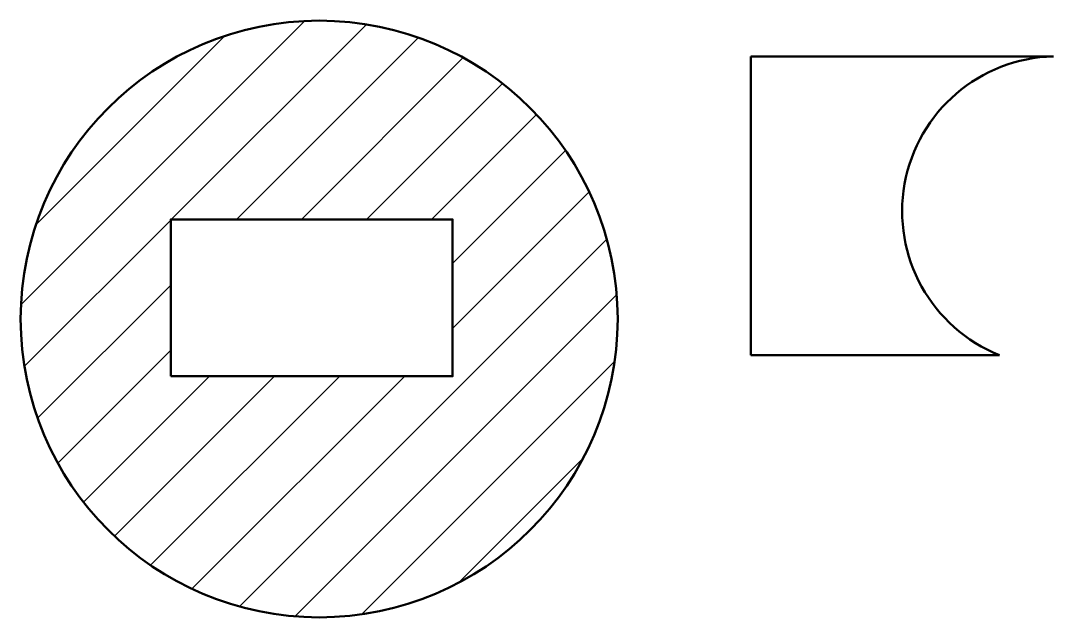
# Model space of a CAD drawing. Header units: millimetres. Extents: x 14 to 370, y 32 to 238.
import ezdxf

# ---------------------------------------------------------------- set-up
doc = ezdxf.new("R2010")
doc.units = ezdxf.units.MM
doc.layers.add('图层1', color=7, linetype='Continuous', lineweight=50)
doc.layers.add('图层4', color=6, linetype='Continuous')

msp = doc.modelspace()

# ---------------------------------------------------------------- hatches: boundary and pattern name
at = {"layer": '图层4'}
h = msp.add_hatch(dxfattribs=at)
h.set_pattern_fill('ANSI31', color=256, scale=5, style=0)
h.set_pattern_definition([(45, (-75.615, -17), (-11.2253, 11.2253), [])])
h.paths.add_polyline_path([(219.6, 134.73, 1), (13.6, 134.73, 1)])
h.paths.add_polyline_path([(65.36, 114.95), (65.36, 169.1), (162.62, 169.1), (162.62, 114.95)], flags=16)

# ---------------------------------------------------------------- linework, layer by layer
at = {"layer": '图层1'}
for p, q in [((265.58, 122.22), (265.58, 225.4)), ((265.58, 225.4), (369.92, 225.4)), ((351.4, 122.22), (265.58, 122.22))]:
    msp.add_line(p, q, dxfattribs=at)
msp.add_lwpolyline([(65.36, 114.95), (162.62, 114.95), (162.62, 169.1), (65.36, 169.1)], close=True, dxfattribs=at)
msp.add_circle((116.6, 134.73), 103, dxfattribs=at)
msp.add_arc((371.28, 171.9), 53.52, 91.455, 248.1853, dxfattribs=at)

doc.saveas('drawing.dxf')
